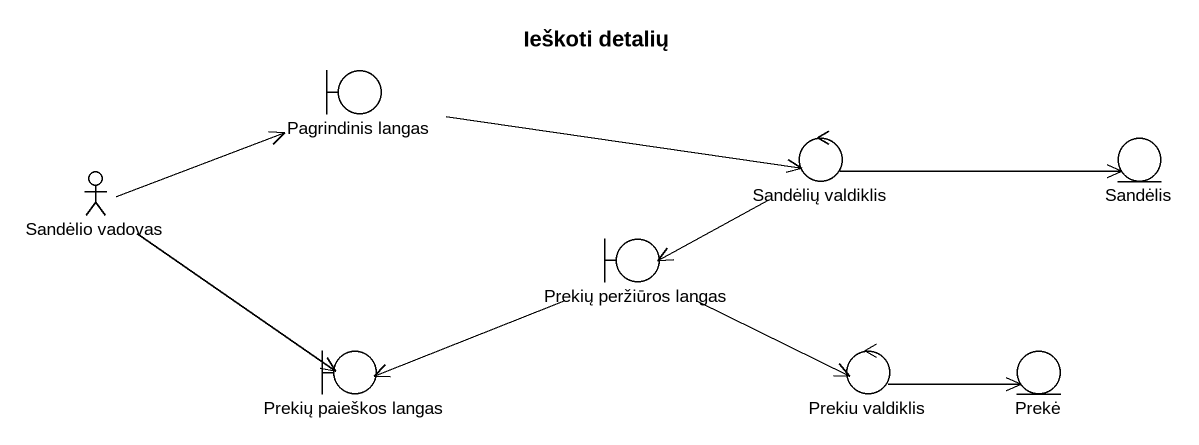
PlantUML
@startuml
title Ieškoti detalių
boundary "Pagrindinis langas" as Pagrindinis_langas
control "Sandėlių valdiklis" as Sandėlių_valdiklis
entity Sandėlis
actor "Sandėlio vadovas" as Sandėlio_vadovas
boundary "Prekių peržiūros langas" as Prekių_peržiūros_langas
boundary "Prekių paieškos langas" as Prekių_paieškos_langas
control "Prekiu valdiklis" as Prekiu_valdiklis
entity Prekė
Pagrindinis_langas -right-> Sandėlių_valdiklis
Sandėlių_valdiklis -right-> Sandėlis
Sandėlių_valdiklis -left-> Prekių_peržiūros_langas
Sandėlio_vadovas -right-> Pagrindinis_langas
Sandėlio_vadovas --> Prekių_paieškos_langas
Prekių_peržiūros_langas -left-> Prekių_paieškos_langas
Prekių_peržiūros_langas -right-> Prekiu_valdiklis
Prekiu_valdiklis -right-> Prekė
@enduml
